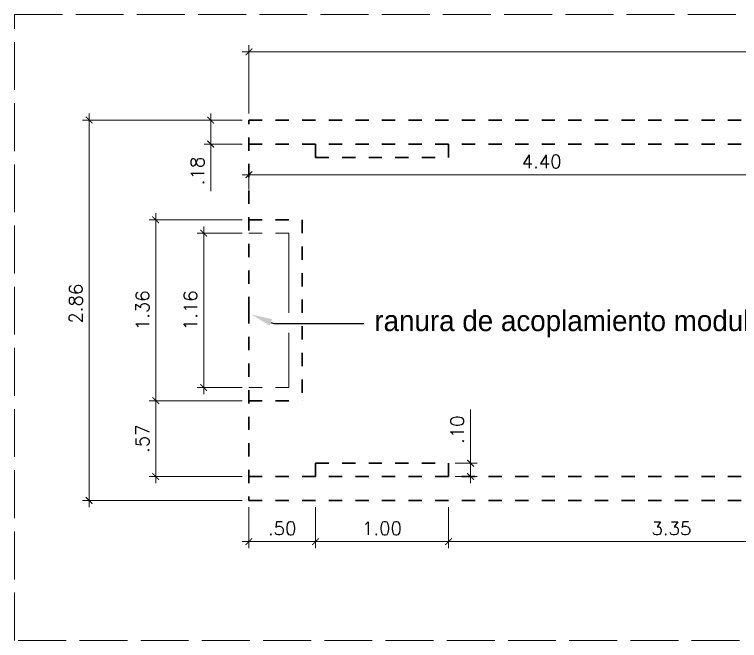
# Model space of a CAD drawing. Header units: millimetres. Extents: x 3117.9 to 3172.3, y 1005.1 to 1030.5.
# Drawn here: x 3117.9 to 3123.35, y 1017.66 to 1022.36 of the extents above; entities that cross this region are included whole.
import ezdxf
from ezdxf import colors
from ezdxf.entities.mleader import LeaderData, LeaderLine
from ezdxf.math import Vec2, Vec3

# ---------------------------------------------------------------- set-up
doc = ezdxf.new("R2010")
doc.units = ezdxf.units.MM
doc.linetypes.add('ACAD_ISO02W100', pattern=[15, 12, -3])
doc.linetypes.add('ACAD_ISO03W100', pattern=[30, 12, -18])
for name, color, linetype, lineweight in [('bloque', 2, 'Continuous', 25), ('corte', 1, 'Continuous', 30), ('MU-COTAS', 6, 'Continuous', 9), ('rayado', 130, 'ACAD_ISO03W100', 9)]:
    doc.layers.add(name, color=color, linetype=linetype, lineweight=lineweight)
doc.layers.add('MU-CascoExistente', color=200, linetype='Continuous')
doc.styles.get("Standard").update_dxf_attribs({"font": 'MOD20.TTF'})
doc.styles.add('T-COTA 1 en 50', font='romans.shx')
doc.dimstyles.new('cota exterior esc 1 en 50', dxfattribs={"dimtxt": 0.1, "dimasz": 0.05, "dimexe": 0.05, "dimexo": 0.05, "dimgap": 0.05, "dimtad": 1, "dimzin": 4, "dimdsep": 46, "dimtxsty": 'T-COTA 1 en 50', "dimblk": 'ARCHTICK', "dimcen": 2.5, "dimdle": 0.05, "dimclrd": 256, "dimclre": 256, "dimclrt": 240, "dimaunit": 1, "dimazin": 0, "dimtfac": 1, "dimtix": 1, "dimtmove": 0, "dimatfit": 3, "dimfxl": 1, "dimtolj": 1, "dimlwd": -1, "dimlwe": -1, "dimarcsym": 0})

# ---------------------------------------------------------------- blocks, each defined once
blk = doc.blocks.new('_ArchTick')
at = {"layer": 'MU-CascoExistente', "color": 0, "const_width": 0.15}
blk.add_lwpolyline([(-0.5, -0.5), (0.5, 0.5)], dxfattribs=at)
blk = doc.blocks.new('*D35')
at = {"layer": 'Defpoints', "color": 0, "ltscale": 0.002, "transparency": 16777216}
for p in [(3118.4639, 1021.5691), (3119.6645, 1021.5691), (3119.6645, 1018.7091)]:
    blk.add_point(p, dxfattribs=at)
at = {"layer": 'MU-COTAS', "ltscale": 0.002, "transparency": 16777216}
for p, q in [((3118.4639, 1018.6591), (3118.4639, 1021.6191)), ((3119.6145, 1021.5691), (3118.4139, 1021.5691)), ((3119.6145, 1018.7091), (3118.4139, 1018.7091))]:
    blk.add_line(p, q, dxfattribs=at)
at = {"layer": 'MU-COTAS', "ltscale": 0.002, "transparency": 16777216, "xscale": 0.05, "yscale": 0.05, "zscale": 0.05}
for p, rotation in [((3118.4639, 1021.5691), 90), ((3118.4639, 1018.7091), 270)]:
    blk.add_blockref('_ArchTick', p, dxfattribs=dict(at, rotation=rotation))
at = {"layer": 'MU-COTAS', "color": 240, "ltscale": 0.002, "transparency": 16777216, "insert": (3118.3639, 1020.1891), "char_height": 0.1, "attachment_point": 5, "rotation": 90, "style": 'T-COTA 1 en 50'}
blk.add_mtext('\\A1;2.86', dxfattribs=at)
blk = doc.blocks.new('*D36')
at = {"layer": 'Defpoints', "color": 0, "ltscale": 0.002, "transparency": 16777216}
for p in [(3130.7645, 1022.0828), (3119.6645, 1021.5691), (3130.7645, 1021.5691)]:
    blk.add_point(p, dxfattribs=at)
at = {"layer": 'MU-COTAS', "ltscale": 0.002, "transparency": 16777216}
for p, q in [((3119.6645, 1021.6191), (3119.6645, 1022.1328)), ((3130.7645, 1021.6191), (3130.7645, 1022.1328)), ((3119.6145, 1022.0828), (3130.8145, 1022.0828))]:
    blk.add_line(p, q, dxfattribs=at)
at = {"layer": 'MU-COTAS', "ltscale": 0.002, "transparency": 16777216, "xscale": 0.05, "yscale": 0.05, "zscale": 0.05, "rotation": 180}
blk.add_blockref('_ArchTick', (3119.6645, 1022.0828), dxfattribs=at)
at = {"layer": 'MU-COTAS', "ltscale": 0.002, "transparency": 16777216, "xscale": 0.05, "yscale": 0.05, "zscale": 0.05}
blk.add_blockref('_ArchTick', (3130.7645, 1022.0828), dxfattribs=at)
at = {"layer": 'MU-COTAS', "color": 240, "ltscale": 0.002, "transparency": 16777216, "insert": (3125.2145, 1022.1828), "char_height": 0.1, "attachment_point": 5, "style": 'T-COTA 1 en 50'}
blk.add_mtext('\\A1;11.10', dxfattribs=at)
blk = doc.blocks.new('*D5')
at = {"layer": 'Defpoints', "color": 0, "ltscale": 0.002, "transparency": 16777216}
for p in [(3119.6645, 1018.7091), (3120.1645, 1018.7091), (3120.1645, 1018.3997)]:
    blk.add_point(p, dxfattribs=at)
at = {"layer": 'MU-COTAS', "ltscale": 0.002, "transparency": 16777216}
for p, q in [((3119.6645, 1018.6591), (3119.6645, 1018.3497)), ((3120.1645, 1018.6591), (3120.1645, 1018.3497)), ((3119.6145, 1018.3997), (3120.2145, 1018.3997))]:
    blk.add_line(p, q, dxfattribs=at)
at = {"layer": 'MU-COTAS', "ltscale": 0.002, "transparency": 16777216, "xscale": 0.05, "yscale": 0.05, "zscale": 0.05, "rotation": 180}
blk.add_blockref('_ArchTick', (3119.6645, 1018.3997), dxfattribs=at)
at = {"layer": 'MU-COTAS', "ltscale": 0.002, "transparency": 16777216, "xscale": 0.05, "yscale": 0.05, "zscale": 0.05}
blk.add_blockref('_ArchTick', (3120.1645, 1018.3997), dxfattribs=at)
at = {"layer": 'MU-COTAS', "color": 240, "ltscale": 0.002, "transparency": 16777216, "insert": (3119.9145, 1018.4997), "char_height": 0.1, "attachment_point": 5, "style": 'T-COTA 1 en 50'}
blk.add_mtext('\\A1;.50', dxfattribs=at)
blk = doc.blocks.new('*D6')
at = {"layer": 'Defpoints', "color": 0, "ltscale": 0.002, "transparency": 16777216}
for p in [(3120.1645, 1018.7091), (3121.1645, 1018.7091), (3121.1645, 1018.3997)]:
    blk.add_point(p, dxfattribs=at)
at = {"layer": 'MU-COTAS', "ltscale": 0.002, "transparency": 16777216}
for p, q in [((3120.1645, 1018.6591), (3120.1645, 1018.3497)), ((3121.1645, 1018.6591), (3121.1645, 1018.3497)), ((3120.1145, 1018.3997), (3121.2145, 1018.3997))]:
    blk.add_line(p, q, dxfattribs=at)
at = {"layer": 'MU-COTAS', "ltscale": 0.002, "transparency": 16777216, "xscale": 0.05, "yscale": 0.05, "zscale": 0.05, "rotation": 180}
blk.add_blockref('_ArchTick', (3120.1645, 1018.3997), dxfattribs=at)
at = {"layer": 'MU-COTAS', "ltscale": 0.002, "transparency": 16777216, "xscale": 0.05, "yscale": 0.05, "zscale": 0.05}
blk.add_blockref('_ArchTick', (3121.1645, 1018.3997), dxfattribs=at)
at = {"layer": 'MU-COTAS', "color": 240, "ltscale": 0.002, "transparency": 16777216, "insert": (3120.6645, 1018.4997), "char_height": 0.1, "attachment_point": 5, "style": 'T-COTA 1 en 50'}
blk.add_mtext('\\A1;1.00', dxfattribs=at)
blk = doc.blocks.new('*D37')
at = {"layer": 'Defpoints', "color": 0, "ltscale": 0.002, "transparency": 16777216}
for p in [(3121.1645, 1018.7091), (3124.5145, 1018.7091), (3124.5145, 1018.3997)]:
    blk.add_point(p, dxfattribs=at)
at = {"layer": 'MU-COTAS', "ltscale": 0.002, "transparency": 16777216}
for p, q in [((3121.1645, 1018.6591), (3121.1645, 1018.3497)), ((3124.5145, 1018.6591), (3124.5145, 1018.3497)), ((3121.1145, 1018.3997), (3124.5645, 1018.3997))]:
    blk.add_line(p, q, dxfattribs=at)
at = {"layer": 'MU-COTAS', "ltscale": 0.002, "transparency": 16777216, "xscale": 0.05, "yscale": 0.05, "zscale": 0.05, "rotation": 180}
blk.add_blockref('_ArchTick', (3121.1645, 1018.3997), dxfattribs=at)
at = {"layer": 'MU-COTAS', "ltscale": 0.002, "transparency": 16777216, "xscale": 0.05, "yscale": 0.05, "zscale": 0.05}
blk.add_blockref('_ArchTick', (3124.5145, 1018.3997), dxfattribs=at)
at = {"layer": 'MU-COTAS', "color": 240, "ltscale": 0.002, "transparency": 16777216, "insert": (3122.8395, 1018.4997), "char_height": 0.1, "attachment_point": 5, "style": 'T-COTA 1 en 50'}
blk.add_mtext('\\A1;3.35', dxfattribs=at)
blk = doc.blocks.new('*D44')
at = {"layer": 'Defpoints', "color": 0, "ltscale": 0.002, "transparency": 16777216}
for p in [(3119.6645, 1021.158), (3119.6645, 1020.9971), (3124.0645, 1020.8891)]:
    blk.add_point(p, dxfattribs=at)
at = {"layer": 'MU-COTAS', "ltscale": 0.002, "transparency": 16777216}
for p, q in [((3119.6645, 1021.0471), (3119.6645, 1021.208)), ((3124.0645, 1020.9391), (3124.0645, 1021.208)), ((3124.1145, 1021.158), (3119.6145, 1021.158))]:
    blk.add_line(p, q, dxfattribs=at)
at = {"layer": 'MU-COTAS', "ltscale": 0.002, "transparency": 16777216, "xscale": 0.05, "yscale": 0.05, "zscale": 0.05, "rotation": 180}
blk.add_blockref('_ArchTick', (3119.6645, 1021.158), dxfattribs=at)
at = {"layer": 'MU-COTAS', "ltscale": 0.002, "transparency": 16777216, "xscale": 0.05, "yscale": 0.05, "zscale": 0.05}
blk.add_blockref('_ArchTick', (3124.0645, 1021.158), dxfattribs=at)
at = {"layer": 'MU-COTAS', "color": 240, "ltscale": 0.002, "transparency": 16777216, "insert": (3121.8645, 1021.258), "char_height": 0.1, "attachment_point": 5, "style": 'T-COTA 1 en 50'}
blk.add_mtext('\\A1;4.40', dxfattribs=at)
blk = doc.blocks.new('*D169')
at = {"layer": 'Defpoints', "color": 0, "ltscale": 0.002, "transparency": 16777216}
for p in [(3121.1645, 1018.9891), (3121.1645, 1018.8891), (3121.3301, 1018.8891)]:
    blk.add_point(p, dxfattribs=at)
at = {"layer": 'MU-COTAS', "ltscale": 0.002, "transparency": 16777216}
for p, q in [((3121.3301, 1018.9891), (3121.3301, 1019.3939)), ((3121.2145, 1018.9891), (3121.3801, 1018.9891)), ((3121.3301, 1018.8891), (3121.3301, 1018.9891)), ((3121.2145, 1018.8891), (3121.3801, 1018.8891)), ((3121.3301, 1018.8891), (3121.3301, 1018.8391))]:
    blk.add_line(p, q, dxfattribs=at)
at = {"layer": 'MU-COTAS', "ltscale": 0.002, "transparency": 16777216, "xscale": 0.05, "yscale": 0.05, "zscale": 0.05}
for p, rotation in [((3121.3301, 1018.9891), 270), ((3121.3301, 1018.8891), 90)]:
    blk.add_blockref('_ArchTick', p, dxfattribs=dict(at, rotation=rotation))
at = {"layer": 'MU-COTAS', "color": 240, "ltscale": 0.002, "transparency": 16777216, "insert": (3121.2301, 1019.2415), "char_height": 0.1, "attachment_point": 5, "rotation": 90, "style": 'T-COTA 1 en 50'}
blk.add_mtext('\\A1;.10', dxfattribs=at)
blk = doc.blocks.new('*D170')
at = {"layer": 'Defpoints', "color": 0, "ltscale": 0.002, "transparency": 16777216}
for p in [(3119.6645, 1020.8191), (3118.9645, 1019.4591), (3119.6645, 1019.4591)]:
    blk.add_point(p, dxfattribs=at)
at = {"layer": 'MU-COTAS', "ltscale": 0.002, "transparency": 16777216}
for p, q in [((3118.9645, 1020.8691), (3118.9645, 1019.4091)), ((3119.6145, 1020.8191), (3118.9145, 1020.8191)), ((3119.6145, 1019.4591), (3118.9145, 1019.4591))]:
    blk.add_line(p, q, dxfattribs=at)
at = {"layer": 'MU-COTAS', "ltscale": 0.002, "transparency": 16777216, "xscale": 0.05, "yscale": 0.05, "zscale": 0.05}
for p, rotation in [((3118.9645, 1020.8191), 90), ((3118.9645, 1019.4591), 270)]:
    blk.add_blockref('_ArchTick', p, dxfattribs=dict(at, rotation=rotation))
at = {"layer": 'MU-COTAS', "color": 240, "ltscale": 0.002, "transparency": 16777216, "insert": (3118.8645, 1020.1391), "char_height": 0.1, "attachment_point": 5, "rotation": 90, "style": 'T-COTA 1 en 50'}
blk.add_mtext('\\A1;1.36', dxfattribs=at)
blk = doc.blocks.new('*D171')
at = {"layer": 'Defpoints', "color": 0, "ltscale": 0.002, "transparency": 16777216}
for p in [(3119.6645, 1020.7191), (3119.3248, 1019.5591), (3119.6645, 1019.5591)]:
    blk.add_point(p, dxfattribs=at)
at = {"layer": 'MU-COTAS', "ltscale": 0.002, "transparency": 16777216}
for p, q in [((3119.3248, 1020.7691), (3119.3248, 1019.5091)), ((3119.6145, 1020.7191), (3119.2748, 1020.7191)), ((3119.6145, 1019.5591), (3119.2748, 1019.5591))]:
    blk.add_line(p, q, dxfattribs=at)
at = {"layer": 'MU-COTAS', "ltscale": 0.002, "transparency": 16777216, "xscale": 0.05, "yscale": 0.05, "zscale": 0.05}
for p, rotation in [((3119.3248, 1020.7191), 90), ((3119.3248, 1019.5591), 270)]:
    blk.add_blockref('_ArchTick', p, dxfattribs=dict(at, rotation=rotation))
at = {"layer": 'MU-COTAS', "color": 240, "ltscale": 0.002, "transparency": 16777216, "insert": (3119.2248, 1020.1391), "char_height": 0.1, "attachment_point": 5, "rotation": 90, "style": 'T-COTA 1 en 50'}
blk.add_mtext('\\A1;1.16', dxfattribs=at)
blk = doc.blocks.new('*D172')
at = {"layer": 'Defpoints', "color": 0, "ltscale": 0.002, "transparency": 16777216}
for p in [(3119.6645, 1021.5691), (3119.3772, 1021.3891), (3119.6645, 1021.3891)]:
    blk.add_point(p, dxfattribs=at)
at = {"layer": 'MU-COTAS', "ltscale": 0.002, "transparency": 16777216}
for p, q in [((3119.3772, 1021.6191), (3119.3772, 1021.3891)), ((3119.6145, 1021.5691), (3119.3272, 1021.5691)), ((3119.6145, 1021.3891), (3119.3272, 1021.3891)), ((3119.3772, 1021.3891), (3119.3772, 1021.0344))]:
    blk.add_line(p, q, dxfattribs=at)
at = {"layer": 'MU-COTAS', "ltscale": 0.002, "transparency": 16777216, "xscale": 0.05, "yscale": 0.05, "zscale": 0.05}
for p, rotation in [((3119.3772, 1021.5691), 90), ((3119.3772, 1021.3891), 270)]:
    blk.add_blockref('_ArchTick', p, dxfattribs=dict(at, rotation=rotation))
at = {"layer": 'MU-COTAS', "color": 240, "ltscale": 0.002, "transparency": 16777216, "insert": (3119.2772, 1021.1868), "char_height": 0.1, "attachment_point": 5, "rotation": 90, "style": 'T-COTA 1 en 50'}
blk.add_mtext('\\A1;.18', dxfattribs=at)
blk = doc.blocks.new('*D173')
at = {"layer": 'Defpoints', "color": 0, "ltscale": 0.002, "transparency": 16777216}
for p in [(3118.9645, 1019.4591), (3119.6645, 1019.4591), (3119.6645, 1018.8891)]:
    blk.add_point(p, dxfattribs=at)
at = {"layer": 'MU-COTAS', "ltscale": 0.002, "transparency": 16777216}
for p, q in [((3118.9645, 1018.8391), (3118.9645, 1019.5091)), ((3119.6145, 1019.4591), (3118.9145, 1019.4591)), ((3119.6145, 1018.8891), (3118.9145, 1018.8891))]:
    blk.add_line(p, q, dxfattribs=at)
at = {"layer": 'MU-COTAS', "ltscale": 0.002, "transparency": 16777216, "xscale": 0.05, "yscale": 0.05, "zscale": 0.05}
for p, rotation in [((3118.9645, 1019.4591), 90), ((3118.9645, 1018.8891), 270)]:
    blk.add_blockref('_ArchTick', p, dxfattribs=dict(at, rotation=rotation))
at = {"layer": 'MU-COTAS', "color": 240, "ltscale": 0.002, "transparency": 16777216, "insert": (3118.8645, 1019.1741), "char_height": 0.1, "attachment_point": 5, "rotation": 90, "style": 'T-COTA 1 en 50'}
blk.add_mtext('\\A1;.57', dxfattribs=at)

msp = doc.modelspace()

# ---------------------------------------------------------------- linework, layer by layer
at = {"layer": 'corte', "linetype": 'ACAD_ISO02W100', "ltscale": 1e-07}
for p, q in [((3119.6645, 1020.1391), (3119.6645, 1021.5691)), ((3119.6645, 1021.5691), (3130.7645, 1021.5691)), ((3119.6645, 1021.3891), (3130.7645, 1021.3891)), ((3120.1645, 1021.2891), (3120.1645, 1021.3891)), ((3121.1645, 1021.2891), (3121.1645, 1021.3891)), ((3120.1645, 1021.2891), (3121.1645, 1021.2891)), ((3119.6645, 1020.8191), (3120.0645, 1020.8191)), ((3120.0645, 1020.8191), (3120.0645, 1019.4591)), ((3119.6645, 1020.1391), (3119.6645, 1018.7091)), ((3119.6645, 1019.4591), (3120.0645, 1019.4591)), ((3120.1645, 1018.9891), (3121.1645, 1018.9891)), ((3120.1645, 1018.9891), (3120.1645, 1018.8891)), ((3121.1645, 1018.9891), (3121.1645, 1018.8891)), ((3119.6645, 1018.8891), (3130.7645, 1018.8891)), ((3119.6645, 1018.7091), (3130.7645, 1018.7091))]:
    msp.add_line(p, q, dxfattribs=at)
at = {"layer": 'rayado', "linetype": 'ACAD_ISO02W100', "ltscale": 7e-05}
for p, q in [((3119.6645, 1020.7191), (3119.9645, 1020.7191)), ((3119.6645, 1019.5591), (3119.9645, 1019.5591))]:
    msp.add_line(p, q, dxfattribs=at)
at = {"layer": 'rayado', "linetype": 'ACAD_ISO02W100', "ltscale": 0.05}
for p, q in [((3119.9645, 1020.1391), (3119.9645, 1020.7191)), ((3119.9645, 1020.7191), (3119.9645, 1019.5591))]:
    msp.add_line(p, q, dxfattribs=at)
at = {"layer": 'rayado', "linetype": 'ACAD_ISO02W100', "ltscale": 0.03}
msp.add_lwpolyline([(3117.9029, 1022.3633), (3133.4714, 1022.3633), (3133.4714, 1017.6561), (3117.9029, 1017.6561)], close=True, dxfattribs=at)

# ---------------------------------------------------------------- dimensions: what is measured, and where the dimension line sits
at = {"layer": 'MU-COTAS', "ltscale": 0.002}
for base, p1, p2, picture, middle in [((3130.7645, 1022.0828), (3119.6645, 1021.5691), (3130.7645, 1021.5691), '*D36', (3125.2145, 1022.1828)), ((3119.6645, 1021.158), (3124.0645, 1020.8891), (3119.6645, 1020.9971), '*D44', (3121.8645, 1021.258)), ((3120.1645, 1018.3997), (3119.6645, 1018.7091), (3120.1645, 1018.7091), '*D5', (3119.9145, 1018.4997)), ((3121.1645, 1018.3997), (3120.1645, 1018.7091), (3121.1645, 1018.7091), '*D6', (3120.6645, 1018.4997)), ((3124.5145, 1018.3997), (3121.1645, 1018.7091), (3124.5145, 1018.7091), '*D37', (3122.8395, 1018.4997))]:
    dim = msp.add_linear_dim(base=base, p1=p1, p2=p2, dimstyle='cota exterior esc 1 en 50', dxfattribs=at)
    dim.commit()
    dim.dimension.update_dxf_attribs({"geometry": picture, "text_midpoint": middle})
for base, p1, p2, picture, middle in [((3118.4639, 1021.5691), (3119.6645, 1018.7091), (3119.6645, 1021.5691), '*D35', (3118.4639, 1020.1891)), ((3119.3772, 1021.3891), (3119.6645, 1021.5691), (3119.6645, 1021.3891), '*D172', (3119.3772, 1021.1868)), ((3121.3301, 1018.8891), (3121.1645, 1018.9891), (3121.1645, 1018.8891), '*D169', (3121.3301, 1019.2415))]:
    dim = msp.add_linear_dim(base=base, p1=p1, p2=p2, angle=90, dimstyle='cota exterior esc 1 en 50', dxfattribs=at)
    dim.commit()
    dim.dimension.update_dxf_attribs({"geometry": picture, "text_midpoint": middle, "dimtype": 160})
for base, p1, p2, picture, middle in [((3118.9645, 1019.4591), (3119.6645, 1020.8191), (3119.6645, 1019.4591), '*D170', (3118.8645, 1020.1391)), ((3119.3248, 1019.5591), (3119.6645, 1020.7191), (3119.6645, 1019.5591), '*D171', (3119.2248, 1020.1391)), ((3118.9645, 1019.4591), (3119.6645, 1018.8891), (3119.6645, 1019.4591), '*D173', (3118.8645, 1019.1741))]:
    dim = msp.add_linear_dim(base=base, p1=p1, p2=p2, angle=90, dimstyle='cota exterior esc 1 en 50', dxfattribs=at)
    dim.commit()
    dim.dimension.update_dxf_attribs({"geometry": picture, "text_midpoint": middle})

# ---------------------------------------------------------------- leaders
at = {"layer": 'bloque', "linetype": 'ACAD_ISO02W100', "ltscale": 1e-07}
ml = msp.add_multileader_mtext('Standard', dxfattribs=at)
ml.set_content('ranura de acoplamiento modulo trasero', color=256)
ml.set_leader_properties()
ml.build(insert=Vec2(0, 0))
ml.multileader.update_dxf_attribs({"arrow_head_size": 0.156})
ctx = ml.context
ctx.base_point, ctx.char_height, ctx.arrow_head_size, ctx.landing_gap_size, ctx.plane_origin = Vec3(3120.5291, 1020.0391), 0.156, 0.156, 0.078, Vec3(3119.2752, 1018.8479)
notes = []
notes.append((ctx, [(1, (1, 1, 0), (3119.8512, 1020.0391), (1, 0), 0.6779, [(0, [(3119.6843, 1020.1072)], 0, [])])]))
ctx.mtext.insert, ctx.mtext.flow_direction = Vec3(3120.6071, 1020.1387), 5
for ctx, leaders in notes:
    for number, flags, end, landing, length, lines in leaders:
        leader = LeaderData()
        leader.index, (leader.has_last_leader_line, leader.has_dogleg_vector, leader.attachment_direction) = number, flags
        leader.last_leader_point, leader.dogleg_vector, leader.dogleg_length = Vec3(end), Vec3(landing), length
        for number, points, colour, breaks in lines:
            line = LeaderLine()
            line.index, line.vertices, line.color, line.breaks = number, Vec3.list(points), colors.encode_raw_color(colour), breaks
            leader.lines.append(line)
        ctx.leaders.append(leader)

doc.saveas('drawing.dxf')
